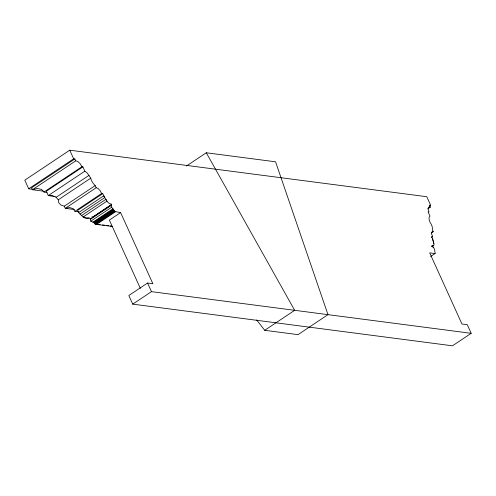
<?xml version="1.0" encoding="UTF-8"?>
<svg xmlns="http://www.w3.org/2000/svg" width="496" height="496" viewBox="0 0 496 496"><rect width="100%" height="100%" fill="white"/><g stroke="black" fill="none" stroke-linecap="round" stroke-linejoin="round"><path stroke-width="0.74" d="M112.654 226.486L95.567 224.31L93.595 222.406L90.743 221.197L90.483 219.257L111.11 205.499L111.501 204.116L110.131 203.751A4.042 1.748 56.3 0 1 106.975 201.091L105.865 199.342L81.58 215.537L78.573 212.579L77.593 210.422L102.722 193.657L104.768 197.582L80.048 214.074M432.45 246.493L434.062 244.9L432.549 238.669L431.576 236.511L432.679 236.66L431.588 233.907L431.799 231.992L433.237 231.663L432.258 229.505A7.136 3.094 56.3 0 0 430.088 222.369A7.874 3.41 56.3 0 1 430.007 216.151L428.054 211.842L429.028 211.972L428.079 208.996L428.587 207.13L430.361 207.074L429.505 205.183L430.695 205.338L426.783 196.72L69.738 150.189L24.8 180.166L28.712 188.79L32.55 189.292M90.483 219.257L92.547 217.192L111.65 204.445L111.11 205.499L111.681 207.229L114.774 211.501L120.609 212.592L152.873 283.724L147.548 283.03L128.824 295.523L132.736 304.141L452.476 345.811L471.2 333.318L467.288 324.7L461.962 324.006L429.691 252.873L435.023 253.568A1.693 0.732 56.3 0 0 434.905 252.073L434.57 249.308L433.554 247.523L431.774 245.855L433.715 245.65M28.712 188.79L73.65 158.813L74.84 158.968L75.696 160.853L77.742 161.405L80.116 163.649L81.921 166.737L82.894 166.861L84.847 171.17L87.036 172.813L90.749 178.145A7.136 3.094 56.3 0 0 95.189 185.578L96.168 187.736L98.103 188.499L100.192 190.718L101.612 193.514L102.722 193.657M74.84 158.968L31.57 187.829L32.426 189.72L43.177 191.121M75.696 160.853L32.426 189.72L37.163 188.48L41.565 189.373L43.97 192.051L47.039 192.454M43.97 192.051L81.921 166.737M82.894 166.861L46.308 191.27L48.261 195.579L55.168 196.478M84.847 171.17L48.261 195.579L52.607 195.777L56.147 197.284L58.249 199.826L58.689 202.697L60.834 204.966L64.288 206.193L65.261 208.351L74.474 209.548M56.147 197.284L89.125 175.28M58.249 199.826L90.749 178.145M64.288 206.193L95.189 185.578M96.168 187.736L65.261 208.351L69.57 207.539L73.278 208.673L74.927 211.315L78.765 211.817M74.927 211.315L101.612 193.514M78.573 212.579L103.695 195.815L106.975 201.091L83.167 216.975L81.58 215.537M92.25 217.521L111.575 204.625M90.743 221.197L111.681 207.229M92.87 222.214L112.964 208.81M93.595 222.406L113.361 209.213M94.135 222.778L113.714 209.715M94.414 223.299L113.968 210.248M114.309 210.905L94.804 223.919L97.104 224.223M95.567 224.31L114.774 211.501M96.553 224.39L115.277 211.897M186.471 165.999L206.286 152.774L275.565 161.801L327.98 314.656L298.022 334.645L264.715 330.305L256.661 319.945M120.609 212.592L109.374 220.088L140.362 288.399M132.736 304.141L151.46 291.648L471.2 333.318M429.412 206.2L430.695 205.338M427.819 208.773L430.361 207.074M264.715 330.305L294.674 310.316L206.286 152.774M431.309 232.946L433.237 231.663M431.408 237.503L432.679 236.66M431.694 246.667L432.958 245.824M430.652 256.482L435.023 253.568M89.243 217.688L86.986 218.116L84.835 217.862L83.167 216.975L84.704 217.174M84.835 217.862L90.973 218.662M98.642 224.421L100.173 224.62M102.48 224.924L104.78 225.221M106.318 225.42L108.618 225.723M110.155 225.922L111.687 226.12M91.921 216.789L92.547 217.192M433.554 247.523L431.929 246.183M147.548 283.03L151.46 291.648M69.738 150.189L73.65 158.813M432.549 238.669A91.791 39.767 56.3 0 1 433.95 243.703"/></g></svg>
